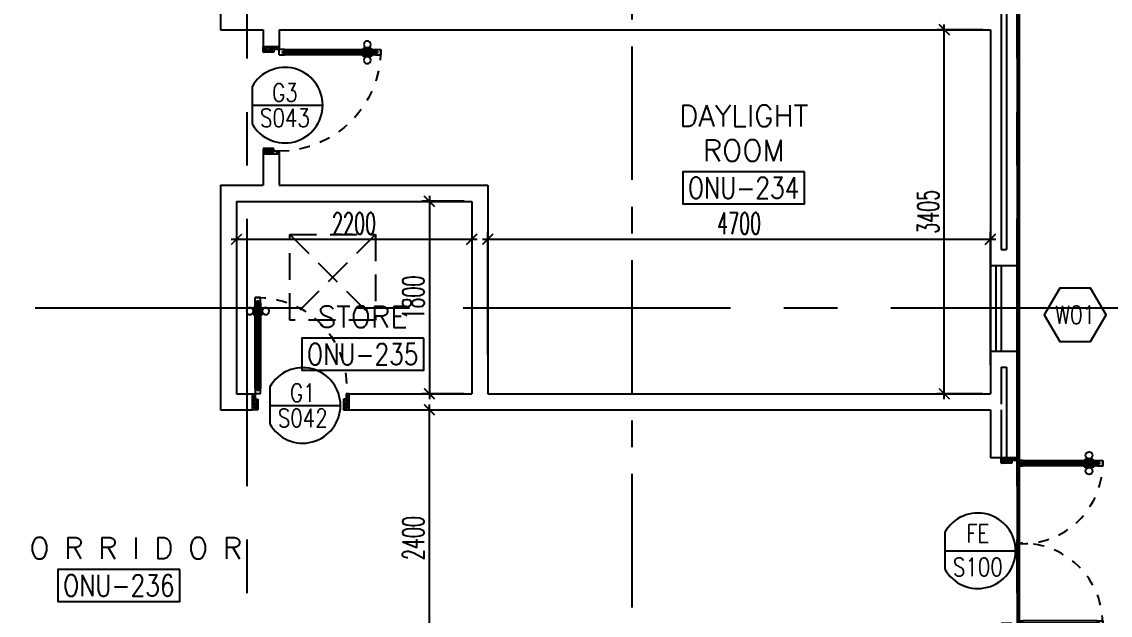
# Model space of a CAD drawing. Extents: x 88808.2 to 88899.2, y 39921.6 to 40001.1.
# Drawn here: x 88883.86 to 88894.04, y 39936.41 to 39941.96 of the extents above; entities that cross this region are included whole.
import ezdxf
from ezdxf.enums import TextEntityAlignment as Align

# ---------------------------------------------------------------- set-up
doc = ezdxf.new("R2010")
doc.units = 0
doc.header["$MEASUREMENT"] = 0
doc.header["$PDMODE"] = 34
for name, pattern in [('CENTER', [2, 1.25, -0.25, 0.25, -0.25]), ('CENTERX2', [4, 2.5, -0.5, 0.5, -0.5]), ('HIDDEN', [0.375, 0.25, -0.125])]:
    doc.linetypes.add(name, pattern=pattern)
doc.layers.get('0').update_dxf_attribs({"linetype": 'CONTINUOUS'})
doc.layers.get('DEFPOINTS').update_dxf_attribs({"linetype": 'CONTINUOUS'})
for name, color, linetype in [('AXES', 11, 'CENTERX2'), ('AXES1', 11, 'CENTER'), ('DIM', 4, 'CONTINUOUS'), ('DOOR', 7, 'CONTINUOUS'), ('DOOR-CR', 4, 'CONTINUOUS'), ('DOOR-NO', 3, 'CONTINUOUS'), ('EJ', 9, 'CONTINUOUS'), ('INSUL', 4, 'CONTINUOUS'), ('RM-BOX', 4, 'CONTINUOUS'), ('RM-NAME', 2, 'CONTINUOUS'), ('RM-NO', 2, 'CONTINUOUS'), ('ROOF', 7, 'CONTINUOUS'), ('SHAFT', 4, 'CONTINUOUS'), ('WALL', 2, 'CONTINUOUS'), ('WIN', 3, 'CONTINUOUS'), ('WIN-BOX', 3, 'CONTINUOUS'), ('WIN-NO', 5, 'CONTINUOUS')]:
    doc.layers.add(name, color=color, linetype=linetype)
doc.styles.add('ROMANS', font='ROMANS.shx', dxfattribs={"width": 0.6})
doc.dimstyles.new('STANDARD in', dxfattribs={"dimtxt": 0.2, "dimasz": 0.1, "dimexe": 0.07, "dimexo": 0.07, "dimgap": 0.05, "dimtad": 1, "dimdec": 0, "dimlfac": 1000, "dimzin": 0, "dimdsep": 46, "dimtxsty": 'ROMANS', "dimblk": 'ARCHTICK', "dimcen": 0.05, "dimdle": 0.05, "dimclrd": 4, "dimclre": 4, "dimclrt": 2, "dimadec": 0, "dimazin": 0, "dimtfac": 1, "dimtdec": 0, "dimtmove": 2, "dimatfit": 3, "dimfxl": 0, "dimtolj": 1, "dimtzin": 0, "dimarcsym": 0})

# ---------------------------------------------------------------- blocks, each defined once
blk = doc.blocks.new('_ARCHTICK')
at = {"color": 0, "linetype": 'ByBlock', "const_width": 0.15}
blk.add_lwpolyline([(-0.5, -0.5), (0.5, 0.5)], dxfattribs=at)
blk = doc.blocks.new('*D204')
at = {"layer": 'DEFPOINTS', "color": 0, "linetype": 'Continuous'}
for p in [(88888.07, 39940.28), (88887.674, 39938.48), (88888.07, 39938.48)]:
    blk.add_point(p, dxfattribs=at)
at = {"layer": 'DIM', "color": 4, "linetype": 'Continuous', "lineweight": -2}
for p, q in [((88887.674, 39940.33), (88887.674, 39938.43)), ((88888, 39940.28), (88887.604, 39940.28)), ((88888, 39938.48), (88887.604, 39938.48))]:
    blk.add_line(p, q, dxfattribs=at)
at = {"layer": 'DIM', "color": 4, "linetype": 'Continuous', "lineweight": -2, "xscale": 0.1, "yscale": 0.1, "zscale": 0.1}
for p, rotation in [((88887.674, 39940.28), 90), ((88887.674, 39938.48), 270)]:
    blk.add_blockref('_ARCHTICK', p, dxfattribs=dict(at, rotation=rotation))
at = {"layer": 'DIM', "color": 2, "linetype": 'Continuous', "insert": (88887.524, 39939.38), "char_height": 0.2, "attachment_point": 5, "rotation": 90, "style": 'ROMANS'}
blk.add_mtext('\\A1;1800', dxfattribs=at)
blk = doc.blocks.new('*D203')
at = {"layer": 'DEFPOINTS', "color": 0, "linetype": 'Continuous'}
for p in [(88885.87, 39940.28), (88888.07, 39940.28), (88885.87, 39939.924)]:
    blk.add_point(p, dxfattribs=at)
at = {"layer": 'DIM', "color": 4, "linetype": 'Continuous', "lineweight": -2}
for p, q in [((88885.87, 39940.21), (88885.87, 39939.854)), ((88888.07, 39940.21), (88888.07, 39939.854)), ((88888.12, 39939.924), (88885.82, 39939.924))]:
    blk.add_line(p, q, dxfattribs=at)
at = {"layer": 'DIM', "color": 4, "linetype": 'Continuous', "lineweight": -2, "xscale": 0.1, "yscale": 0.1, "zscale": 0.1, "rotation": 180}
blk.add_blockref('_ARCHTICK', (88885.87, 39939.924), dxfattribs=at)
at = {"layer": 'DIM', "color": 4, "linetype": 'Continuous', "lineweight": -2, "xscale": 0.1, "yscale": 0.1, "zscale": 0.1}
blk.add_blockref('_ARCHTICK', (88888.07, 39939.924), dxfattribs=at)
at = {"layer": 'DIM', "color": 2, "linetype": 'Continuous', "insert": (88886.97, 39940.074), "char_height": 0.2, "attachment_point": 5, "style": 'ROMANS'}
blk.add_mtext('\\A1;2200', dxfattribs=at)
blk = doc.blocks.new('*D202')
at = {"layer": 'DEFPOINTS', "color": 0, "linetype": 'Continuous'}
for p in [(88888.22, 39939.924), (88888.22, 39938.777), (88892.92, 39938.68)]:
    blk.add_point(p, dxfattribs=at)
at = {"layer": 'DIM', "color": 4, "linetype": 'Continuous', "lineweight": -2}
for p, q in [((88888.22, 39938.847), (88888.22, 39939.994)), ((88892.92, 39938.75), (88892.92, 39939.994)), ((88892.97, 39939.924), (88888.17, 39939.924))]:
    blk.add_line(p, q, dxfattribs=at)
at = {"layer": 'DIM', "color": 4, "linetype": 'Continuous', "lineweight": -2, "xscale": 0.1, "yscale": 0.1, "zscale": 0.1, "rotation": 180}
blk.add_blockref('_ARCHTICK', (88888.22, 39939.924), dxfattribs=at)
at = {"layer": 'DIM', "color": 4, "linetype": 'Continuous', "lineweight": -2, "xscale": 0.1, "yscale": 0.1, "zscale": 0.1}
blk.add_blockref('_ARCHTICK', (88892.92, 39939.924), dxfattribs=at)
at = {"layer": 'DIM', "color": 2, "linetype": 'Continuous', "insert": (88890.57, 39940.074), "char_height": 0.2, "attachment_point": 5, "style": 'ROMANS'}
blk.add_mtext('\\A1;4700', dxfattribs=at)
blk = doc.blocks.new('*D200')
at = {"layer": 'DEFPOINTS', "color": 0, "linetype": 'Continuous'}
for p in [(88887.638, 39938.33), (88887.674, 39938.33), (88887.638, 39935.93)]:
    blk.add_point(p, dxfattribs=at)
at = {"layer": 'DIM', "color": 4, "linetype": 'Continuous', "lineweight": -2}
for p, q in [((88887.674, 39935.88), (88887.674, 39938.38)), ((88887.708, 39938.33), (88887.744, 39938.33)), ((88887.708, 39935.93), (88887.744, 39935.93))]:
    blk.add_line(p, q, dxfattribs=at)
at = {"layer": 'DIM', "color": 4, "linetype": 'Continuous', "lineweight": -2, "xscale": 0.1, "yscale": 0.1, "zscale": 0.1}
for p, rotation in [((88887.674, 39938.33), 90), ((88887.674, 39935.93), 270)]:
    blk.add_blockref('_ARCHTICK', p, dxfattribs=dict(at, rotation=rotation))
at = {"layer": 'DIM', "color": 2, "linetype": 'Continuous', "insert": (88887.524, 39937.13), "char_height": 0.2, "attachment_point": 5, "rotation": 90, "style": 'ROMANS'}
blk.add_mtext('\\A1;2400', dxfattribs=at)
blk = doc.blocks.new('D1000')
at = {"layer": 'DOOR', "color": 7, "linetype": 'ByBlock'}
for p, q in [((0, 0), (-150, 0)), ((-150, 0), (-150, -25)), ((-150, 0), (0, 0)), ((0, -50), (-114, 0)), ((0, -50), (-40, 0)), ((0, -50), (0, 0)), ((-1050, -25), (-1100, -25)), ((-1100, -75), (-1100, -25)), ((-1100, -25), (-1100, -75)), ((-1050, -75), (-1100, -75)), ((-1050, -42), (-1070, -42)), ((-1070, -42), (-1070, -58)), ((-1050, -58), (-1070, -58)), ((-1050, -25), (-1050, -42)), ((-1050, -58), (-1050, -75)), ((-928, -18), (-1018, -18)), ((-1018, -25), (-1018, -18)), ((-1018, -75), (-1018, -82)), ((-928, -82), (-1018, -82)), ((-1005, -9), (-940, -9)), ((-1005, -18), (-1005, -9)), ((-1005, -18), (-940, -18)), ((-1005, -82), (-940, -82)), ((-1005, -82), (-1005, -91)), ((-1005, -91), (-940, -91)), ((-940, -18), (-940, -9)), ((-940, -82), (-940, -91)), ((-928, -25), (-928, -18)), ((-928, -75), (-928, -82)), ((-200, -42), (-200, -25)), ((-200, -25), (-150, -25)), ((-180, -42), (-200, -42)), ((-200, -75), (-200, -58)), ((-200, -58), (-180, -58)), ((-150, -75), (-200, -75)), ((-180, -58), (-180, -42)), ((-150, -75), (-150, -25)), ((-150, -25), (-100, -25)), ((-100, -25), (-100, -50)), ((0, -50), (-100, -37)), ((-100, -50), (0, -50)), ((-150, -975), (-100, -975)), ((-150, -1000), (-150, -975)), ((-150, -1000), (0, -1000)), ((0, -1000), (-150, -1000)), ((0, -950), (-114, -1000)), ((-100, -975), (-100, -950)), ((0, -950), (-100, -963)), ((-100, -950), (0, -950)), ((0, -950), (-40, -1000)), ((0, -950), (0, -1000))]:
    blk.add_line(p, q, dxfattribs=at)
at = {"layer": 'DOOR', "linetype": 'ByBlock'}
for p, q in [((-200, -25), (-1050, -25)), ((-200, -42), (-1050, -42)), ((-200, -58), (-1050, -58)), ((-1050, -75), (-200, -75))]:
    blk.add_line(p, q, dxfattribs=at)
at = {"layer": 'DOOR', "color": 7, "linetype": 'ByBlock'}
for centre in [(-973, 23), (-973, -124)]:
    blk.add_circle(centre, 32.4, dxfattribs=at)
for centre, radius, start, end in [((0, -50), 134, 158.1598, 169.28), ((0, -50), 74.4, 137.7764, 180), ((0, -50), 54.4, 113.2074, 180), ((0, -50), 154, 161.1053, 166.2858), ((0, -50), 114, 154.0838, 167.3774), ((0, -50), 94.4, 148.0182, 180), ((0, -50), 34.4, 90, 180), ((0, -50), 14.4, 90, 180), ((0, -950), 154, 193.7142, 198.8947), ((0, -950), 134, 190.72, 201.8402), ((0, -950), 94.4, 180, 211.9818), ((0, -950), 74.4, 180, 222.2236), ((0, -950), 54.4, 180, 246.7926), ((0, -950), 34.4, 180, 270), ((0, -950), 14.4, 180, 270)]:
    blk.add_arc(centre, radius, start, end, dxfattribs=at)
at = {"layer": 'DOOR', "linetype": 'HIDDEN', "ltscale": 0.5}
blk.add_arc((-149, -24), 951, 180.0434, 269.9667, dxfattribs=at)
blk = doc.blocks.new('RM1')
at = {"layer": 'RM-BOX'}
blk.add_lwpolyline([(570, -200), (-570, -200), (-570, -500), (570, -500)], close=True, dxfattribs=at)
at = {"layer": 'RM-NAME', "style": 'ROMANS'}
for tag, p in [('ROOMNAME1', (0, 324)), ('ROOMNAME2', (0, 0))]:
    blk.add_attdef(tag, text='', height=200, dxfattribs=at).set_placement(p, align=Align.MIDDLE)
at = {"layer": 'RM-NO', "style": 'ROMANS', "width": 0.8}
blk.add_attdef('ROOMNO', text='', height=200, dxfattribs=at).set_placement((0, -350), align=Align.MIDDLE)
blk = doc.blocks.new('DOOR90')
at = {"layer": 'DOOR', "linetype": 'ByBlock'}
for p, q in [((0, 0), (-150, 0)), ((-200, -25), (-1000, -25)), ((-200, -42), (-1000, -42)), ((-200, -58), (-1000, -58)), ((-1000, -75), (-200, -75))]:
    blk.add_line(p, q, dxfattribs=at)
at = {"layer": 'DOOR', "color": 0, "linetype": 'ByBlock'}
for p, q in [((-150, 0), (-150, -25)), ((-150, 0), (0, 0)), ((0, -50), (0, 0)), ((-1050, -25), (-1050, -75)), ((-1050, -75), (-1050, -25)), ((-1000, -25), (-1050, -25)), ((-1000, -75), (-1050, -75)), ((-1020, -42), (-1020, -58)), ((-1000, -42), (-1020, -42)), ((-1000, -58), (-1020, -58)), ((-1000, -25), (-1000, -42)), ((-1000, -58), (-1000, -75)), ((-968, -25), (-968, -18)), ((-878, -18), (-968, -18)), ((-968, -75), (-968, -82)), ((-878, -82), (-968, -82)), ((-955, -18), (-955, -9)), ((-955, -9), (-890, -9)), ((-955, -18), (-890, -18)), ((-955, -82), (-955, -91)), ((-955, -82), (-890, -82)), ((-955, -91), (-890, -91)), ((-890, -18), (-890, -9)), ((-890, -82), (-890, -91)), ((-878, -25), (-878, -18)), ((-878, -75), (-878, -82)), ((-200, -42), (-200, -25)), ((-200, -25), (-150, -25)), ((-180, -42), (-200, -42)), ((-200, -75), (-200, -58)), ((-200, -58), (-180, -58)), ((-150, -75), (-200, -75)), ((-180, -58), (-180, -42)), ((-150, -75), (-150, -25)), ((-150, -25), (-100, -25)), ((-100, -25), (-100, -50)), ((-100, -50), (0, -50)), ((-150, -900), (-150, -875)), ((-150, -875), (-100, -875)), ((0, -900), (-150, -900)), ((-150, -900), (0, -900)), ((-100, -850), (0, -850)), ((-100, -875), (-100, -850)), ((0, -850), (0, -900))]:
    blk.add_line(p, q, dxfattribs=at)
at = {"layer": 'DOOR', "color": 9, "linetype": 'ByBlock'}
for p, q in [((0, -50), (-114, 0)), ((0, -50), (-40, 0)), ((0, -50), (-100, -37)), ((0, -850), (-114, -900)), ((0, -850), (-100, -863)), ((0, -850), (-40, -900))]:
    blk.add_line(p, q, dxfattribs=at)
at = {"layer": 'DOOR', "color": 0, "linetype": 'ByBlock'}
for centre in [(-923, 24), (-923, -124)]:
    blk.add_circle(centre, 32.4, dxfattribs=at)
at = {"layer": 'DOOR', "color": 9, "linetype": 'ByBlock'}
for centre, radius, start, end in [((0, -50), 74.4, 137.7764, 180), ((0, -50), 54.4, 113.2074, 180), ((0, -50), 154, 161.1053, 166.2858), ((0, -50), 134, 158.1598, 169.28), ((0, -50), 114, 154.0838, 167.3774), ((0, -50), 94.4, 148.0182, 180), ((0, -50), 34.4, 90, 180), ((0, -50), 14.4, 90, 180), ((0, -850), 154, 193.7142, 198.8947), ((0, -850), 134, 190.72, 201.8402), ((0, -850), 94.4, 180, 211.9818), ((0, -850), 74.4, 180, 222.2236), ((0, -850), 54.4, 180, 246.7926), ((0, -850), 34.4, 180, 270), ((0, -850), 14.4, 180, 270)]:
    blk.add_arc(centre, radius, start, end, dxfattribs=at)
at = {"layer": 'DOOR', "linetype": 'HIDDEN', "ltscale": 0.5}
blk.add_arc((-222, -50), 828, 178.2701, 275.003, dxfattribs=at)
blk = doc.blocks.new('DD1')
at = {"layer": 'DOOR-CR'}
blk.add_line((-308, 0), (353, 0), dxfattribs=at)
blk.add_lwpolyline([(-308, -173, 3.820224), (-308, 173)], format="xyb", close=True, dxfattribs=at)
at = {"layer": 'DOOR-NO', "style": 'ROMANS', "width": 0.8}
for tag, p in [('G', (0, 142)), ('000', (0, -141))]:
    blk.add_attdef(tag, text='', height=204, dxfattribs=at).set_placement(p, align=Align.MIDDLE)
blk = doc.blocks.new('*D201')
at = {"layer": 'DEFPOINTS', "color": 0, "linetype": 'Continuous'}
for p in [(88892.489, 39941.885), (88892.92, 39941.885), (88892.92, 39938.48)]:
    blk.add_point(p, dxfattribs=at)
at = {"layer": 'DIM', "color": 4, "linetype": 'Continuous', "lineweight": -2}
for p, q in [((88892.489, 39938.43), (88892.489, 39941.935)), ((88892.85, 39941.885), (88892.419, 39941.885)), ((88892.85, 39938.48), (88892.419, 39938.48))]:
    blk.add_line(p, q, dxfattribs=at)
at = {"layer": 'DIM', "color": 4, "linetype": 'Continuous', "lineweight": -2, "xscale": 0.1, "yscale": 0.1, "zscale": 0.1}
for p, rotation in [((88892.489, 39941.885), 90), ((88892.489, 39938.48), 270)]:
    blk.add_blockref('_ARCHTICK', p, dxfattribs=dict(at, rotation=rotation))
at = {"layer": 'DIM', "color": 2, "linetype": 'Continuous', "insert": (88892.339, 39940.182), "char_height": 0.2, "attachment_point": 5, "rotation": 90, "style": 'ROMANS'}
blk.add_mtext('\\A1;3405', dxfattribs=at)
blk = doc.blocks.new('WW1')
at = {"layer": 'WIN-BOX'}
blk.add_lwpolyline([(144, -250), (289, 0), (144, 250), (-144, 250), (-289, 0), (-144, -250)], close=True, dxfattribs=at)
at = {"layer": 'WIN-NO', "style": 'ROMANS', "width": 0.8}
blk.add_attdef('W00', text='', height=170, dxfattribs=at).set_placement((0, 0), align=Align.MIDDLE)
blk = doc.blocks.new('A$C1DFA4FE8')
at = {"layer": 'DOOR', "color": 0, "linetype": 'ByBlock'}
for p, q in [((0, 1631), (0, 1581)), ((0, 1581), (0, 1631)), ((50, 1631), (0, 1631)), ((50, 1631), (50, 1614)), ((750, 1614), (750, 1631)), ((750, 1631), (800, 1631)), ((950, 1656), (800, 1656)), ((800, 1656), (800, 1631)), ((800, 1581), (800, 1631)), ((800, 1631), (850, 1631)), ((850, 1631), (850, 1606)), ((950, 1606), (950, 1656)), ((50, 1581), (0, 1581)), ((30, 1614), (30, 1598)), ((50, 1614), (30, 1614)), ((50, 1598), (30, 1598)), ((50, 1598), (50, 1581)), ((770, 1614), (750, 1614)), ((750, 1581), (750, 1598)), ((750, 1598), (770, 1598)), ((800, 1581), (750, 1581)), ((770, 1598), (770, 1614)), ((850, 1606), (950, 1606)), ((0, 81), (0, 131)), ((0, 131), (0, 81)), ((50, 131), (0, 131)), ((30, 98), (30, 114)), ((50, 114), (30, 114)), ((50, 114), (50, 131)), ((83, 131), (83, 138)), ((173, 138), (83, 138)), ((95, 138), (95, 147)), ((95, 147), (160, 147)), ((95, 138), (160, 138)), ((160, 138), (160, 147)), ((173, 131), (173, 138)), ((750, 131), (750, 114)), ((800, 131), (750, 131)), ((750, 114), (770, 114)), ((770, 114), (770, 98)), ((800, 131), (800, 81)), ((850, 106), (950, 106)), ((850, 81), (850, 106)), ((950, 106), (950, 56)), ((50, 81), (0, 81)), ((50, 98), (30, 98)), ((50, 81), (50, 98)), ((83, 81), (83, 74)), ((173, 74), (83, 74)), ((95, 74), (95, 65)), ((95, 74), (160, 74)), ((95, 65), (160, 65)), ((160, 74), (160, 65)), ((173, 81), (173, 74)), ((750, 98), (750, 81)), ((770, 98), (750, 98)), ((750, 81), (800, 81)), ((800, 56), (800, 81)), ((800, 81), (850, 81)), ((950, 56), (800, 56))]:
    blk.add_line(p, q, dxfattribs=at)
at = {"layer": 'DOOR', "linetype": 'ByBlock'}
for p, q in [((750, 1631), (50, 1631)), ((750, 1614), (50, 1614)), ((750, 1598), (50, 1598)), ((50, 1581), (750, 1581)), ((50, 131), (750, 131)), ((750, 114), (50, 114)), ((750, 98), (50, 98)), ((750, 81), (50, 81))]:
    blk.add_line(p, q, dxfattribs=at)
at = {"layer": 'DOOR', "color": 9, "linetype": 'ByBlock'}
for p, q in [((950, 1606), (837, 1656)), ((950, 1606), (910, 1656)), ((950, 1606), (850, 1619)), ((950, 106), (837, 56)), ((950, 106), (850, 93)), ((950, 106), (910, 56))]:
    blk.add_line(p, q, dxfattribs=at)
at = {"layer": 'DOOR', "color": 0, "linetype": 'ByBlock'}
for centre in [(128, 179), (128, 32)]:
    blk.add_circle(centre, 32.4, dxfattribs=at)
at = {"layer": 'DOOR', "linetype": 'HIDDEN', "ltscale": 0.5}
for centre, start, end in [((752, 1606), 178.0938, 273.7249), ((752, 106), 86.2751, 181.9062)]:
    blk.add_arc(centre, 752, start, end, dxfattribs=at)
at = {"layer": 'DOOR', "color": 9, "linetype": 'ByBlock'}
for centre, radius, start, end in [((950, 1606), 154, 161.1053, 166.2858), ((950, 1606), 134, 158.1598, 169.28), ((950, 1606), 114, 154.0838, 167.3774), ((950, 1606), 94.4, 148.0182, 180), ((950, 1606), 74.4, 137.7764, 180), ((950, 1606), 54.4, 113.2074, 180), ((950, 1606), 34.4, 90, 180), ((950, 1606), 14.4, 90, 180), ((950, 106), 94.4, 180, 211.9818), ((950, 106), 74.4, 180, 222.2236), ((950, 106), 54.4, 180, 246.7926), ((950, 106), 34.4, 180, 270), ((950, 106), 14.4, 180, 270), ((950, 106), 154, 193.7142, 198.8947), ((950, 106), 134, 190.72, 201.8402), ((950, 106), 114, 192.6226, 205.9162)]:
    blk.add_arc(centre, radius, start, end, dxfattribs=at)

msp = doc.modelspace()

# ---------------------------------------------------------------- linework, layer by layer
at = {"layer": 'AXES'}
for p, q in [((88885.9703, 39921.6153), (88885.9703, 40000.4279)), ((88893.1703, 39921.6153), (88893.1703, 40000.0779)), ((88893.1903, 39921.6153), (88893.1903, 40000.0779)), ((88898.4894, 39939.2796), (88876.9703, 39939.2796))]:
    msp.add_line(p, q, dxfattribs=at)
at = {"layer": 'AXES1'}
msp.add_line((88889.5703, 39928.4796), (88889.5703, 39987.2996), dxfattribs=at)
at = {"layer": 'EJ'}
for p, q in [((88893.1703, 39938.1796), (88893.1703, 39936.0796)), ((88893.1903, 39938.1796), (88893.1903, 39936.0796))]:
    msp.add_line(p, q, dxfattribs=at)
at = {"layer": 'INSUL'}
for p, q in [((88893.0203, 39942.4796), (88893.0203, 39939.8296)), ((88893.0703, 39942.4796), (88893.0703, 39939.8296)), ((88893.0203, 39939.8296), (88893.0703, 39939.8296)), ((88893.0203, 39938.7296), (88893.0703, 39938.7296)), ((88893.0203, 39938.7296), (88893.0203, 39938.3826)), ((88893.0703, 39938.7296), (88893.0703, 39938.3326)), ((88893.0203, 39938.3296), (88893.0203, 39937.8796)), ((88893.0703, 39938.3296), (88893.0703, 39937.8796))]:
    msp.add_line(p, q, dxfattribs=at)
at = {"layer": 'ROOF'}
msp.add_line((88893.1903, 39949.7296), (88893.1903, 39936.0796), dxfattribs=at)
at = {"layer": 'SHAFT', "linetype": 'HIDDEN'}
for p, q in [((88887.1703, 39939.9696), (88886.3703, 39939.1696)), ((88886.3703, 39939.9696), (88887.1703, 39939.1696))]:
    msp.add_line(p, q, dxfattribs=at)
msp.add_lwpolyline([(88886.3703, 39939.9696), (88887.1703, 39939.9696), (88887.1703, 39939.1696), (88886.3703, 39939.1696)], close=True, dxfattribs=at)
at = {"layer": 'WALL', "linetype": 'ByBlock'}
for p, q in [((88885.7203, 39943.9846), (88885.7203, 39941.8846)), ((88893.1703, 39943.6796), (88893.1703, 39939.6796)), ((88885.7203, 39941.8846), (88886.1203, 39941.8846)), ((88886.1203, 39941.8846), (88886.1203, 39941.7241)), ((88886.2703, 39941.8846), (88892.9203, 39941.8846)), ((88886.2703, 39941.8846), (88886.2703, 39941.7241)), ((88892.9203, 39941.8846), (88892.9203, 39939.6796)), ((88886.2703, 39941.7241), (88886.1203, 39941.7241)), ((88886.1203, 39940.7241), (88886.1203, 39940.4296)), ((88886.2703, 39940.7241), (88886.1203, 39940.7241)), ((88886.2703, 39940.7241), (88886.2703, 39940.4296)), ((88885.7203, 39940.4296), (88885.7203, 39938.3296)), ((88885.7203, 39940.4296), (88886.1203, 39940.4296)), ((88885.7203, 39940.4296), (88885.7203, 39938.3296)), ((88886.2703, 39940.4296), (88888.2203, 39940.4296)), ((88888.2203, 39940.4296), (88888.2203, 39938.4796)), ((88885.8703, 39940.2796), (88885.8703, 39938.4796)), ((88885.8703, 39940.2796), (88888.0703, 39940.2796)), ((88888.0703, 39940.2796), (88888.0703, 39938.4796)), ((88892.9203, 39939.6796), (88893.1703, 39939.6796)), ((88892.9203, 39938.8796), (88892.9203, 39938.4796)), ((88892.9203, 39938.8796), (88893.1703, 39938.8796)), ((88893.1703, 39938.8796), (88893.1703, 39938.3296)), ((88893.1669, 39938.7296), (88893.1703, 39938.7296)), ((88885.8703, 39938.4796), (88886.0203, 39938.4796)), ((88885.8703, 39938.4796), (88886.0203, 39938.4796)), ((88886.0203, 39938.4796), (88886.0203, 39938.3296)), ((88886.9203, 39938.4796), (88888.0703, 39938.4796)), ((88886.9203, 39938.4796), (88888.0703, 39938.4796)), ((88886.9203, 39938.4796), (88886.9203, 39938.3296)), ((88888.2203, 39938.4796), (88892.9203, 39938.4796)), ((88885.7203, 39938.3296), (88886.0203, 39938.3296)), ((88886.9203, 39938.3296), (88892.9203, 39938.3296))]:
    msp.add_line(p, q, dxfattribs=at)
at = {"layer": 'WALL'}
for p, q in [((88892.9203, 39938.3296), (88892.9203, 39937.8796)), ((88893.1703, 39938.3296), (88893.1703, 39937.8796)), ((88893.1703, 39937.8796), (88892.9203, 39937.8796))]:
    msp.add_line(p, q, dxfattribs=at)
at = {"layer": 'WIN'}
for p, q in [((88892.9203, 39939.6796), (88892.9203, 39938.8796)), ((88892.9703, 39939.6796), (88892.9703, 39938.8796)), ((88893.0203, 39939.6796), (88893.0203, 39938.8796)), ((88893.1703, 39939.6796), (88893.1703, 39938.8796))]:
    msp.add_line(p, q, dxfattribs=at)

# ---------------------------------------------------------------- block references
at = {"layer": 'DOOR', "color": 0, "linetype": 'Continuous', "xscale": -0.001, "yscale": 0.001, "zscale": 0.001}
msp.add_blockref('D1000', (88886.1203, 39941.7241), dxfattribs=at)
at = {"layer": 'DOOR', "color": 0, "linetype": 'ByBlock', "yscale": 0.001, "zscale": 0.001}
for name, p, xscale, rotation in [('DOOR90', (88886.0203, 39938.3296), -0.001, 90), ('A$C1DFA4FE8', (88893.9707, 39937.9355), 0.001, 180)]:
    msp.add_blockref(name, p, dxfattribs=dict(at, xscale=xscale, rotation=rotation))
at = {"layer": 'DOOR-NO'}
ref = msp.add_blockref('DD1', (88886.3237, 39941.1793), dxfattribs=dict(at, xscale=0.001, yscale=0.001, zscale=0.001))
ref.add_attrib('G', 'G3', dxfattribs={"height": 0.17, "style": 'ROMANS', "width": 0.8}).set_placement((88886.3237, 39941.2972), align=Align.MIDDLE)
ref.add_attrib('000', 'S043', dxfattribs={"height": 0.17, "style": 'ROMANS', "width": 0.8}).set_placement((88886.3237, 39941.0614), align=Align.MIDDLE)
ref = msp.add_blockref('DD1', (88886.4903, 39938.3709), dxfattribs=dict(at, xscale=0.001, yscale=0.001, zscale=0.001))
ref.add_attrib('G', 'G1', dxfattribs={"height": 0.17, "style": 'ROMANS', "width": 0.8}).set_placement((88886.4903, 39938.4889), align=Align.MIDDLE)
ref.add_attrib('000', 'S042', dxfattribs={"height": 0.17, "style": 'ROMANS', "width": 0.8}).set_placement((88886.4903, 39938.2531), align=Align.MIDDLE)
ref = msp.add_blockref('DD1', (88892.8025, 39937.0114), dxfattribs=dict(at, xscale=0.001, yscale=0.001, zscale=0.001))
ref.add_attrib('G', 'FE', dxfattribs={"height": 0.17, "style": 'ROMANS', "width": 0.8}).set_placement((88892.8025, 39937.1728), align=Align.MIDDLE)
ref.add_attrib('000', 'S100', dxfattribs={"height": 0.17, "style": 'ROMANS', "width": 0.8}).set_placement((88892.8025, 39936.8601), align=Align.MIDDLE)
at = {"layer": 'RM-NO', "xscale": 0.001, "yscale": 0.001, "zscale": 0.001}
for p, values in [((88890.6128, 39940.7567), {'ROOMNO': 'ONU-234', 'ROOMNAME2': 'ROOM', 'ROOMNAME1': 'DAYLIGHT'}), ((88887.0511, 39939.1995), {'ROOMNO': 'ONU-235', 'ROOMNAME2': 'STORE'}), ((88884.7703, 39937.037), {'ROOMNO': 'ONU-236', 'ROOMNAME2': 'C O R R I D O R'})]:
    msp.add_blockref('RM1', p, dxfattribs=at).add_auto_attribs(values)
at = {"layer": 'WIN-NO', "xscale": 0.001, "yscale": 0.001, "zscale": 0.001}
msp.add_blockref('WW1', (88893.7122, 39939.2183), dxfattribs=at).add_auto_attribs({'W00': 'W01'})

# ---------------------------------------------------------------- dimensions: what is measured, and where the dimension line sits
at = {"layer": 'DIM', "color": 0, "linetype": 'Continuous'}
for base, p1, p2, picture, middle in [((88892.489, 39941.8846), (88892.9203, 39938.4796), (88892.9203, 39941.8846), '*D201', (88892.339, 39940.1821)), ((88887.6738, 39938.4796), (88888.0703, 39940.2796), (88888.0703, 39938.4796), '*D204', (88887.5238, 39939.3796)), ((88887.6738, 39938.3296), (88887.6377, 39935.9296), (88887.6377, 39938.3296), '*D200', (88887.5238, 39937.1296))]:
    dim = msp.add_linear_dim(base=base, p1=p1, p2=p2, angle=90, dimstyle='STANDARD in', dxfattribs=at)
    dim.commit()
    dim.dimension.update_dxf_attribs({"geometry": picture, "text_midpoint": middle})
for base, p1, p2, picture, middle in [((88885.8703, 39939.9239), (88888.0703, 39940.2796), (88885.8703, 39940.2796), '*D203', (88886.9703, 39940.0739)), ((88888.2203, 39939.9239), (88892.9203, 39938.6796), (88888.2203, 39938.7769), '*D202', (88890.5703, 39940.0739))]:
    dim = msp.add_linear_dim(base=base, p1=p1, p2=p2, dimstyle='STANDARD in', dxfattribs=at)
    dim.commit()
    dim.dimension.update_dxf_attribs({"geometry": picture, "text_midpoint": middle})

doc.saveas('drawing.dxf')
